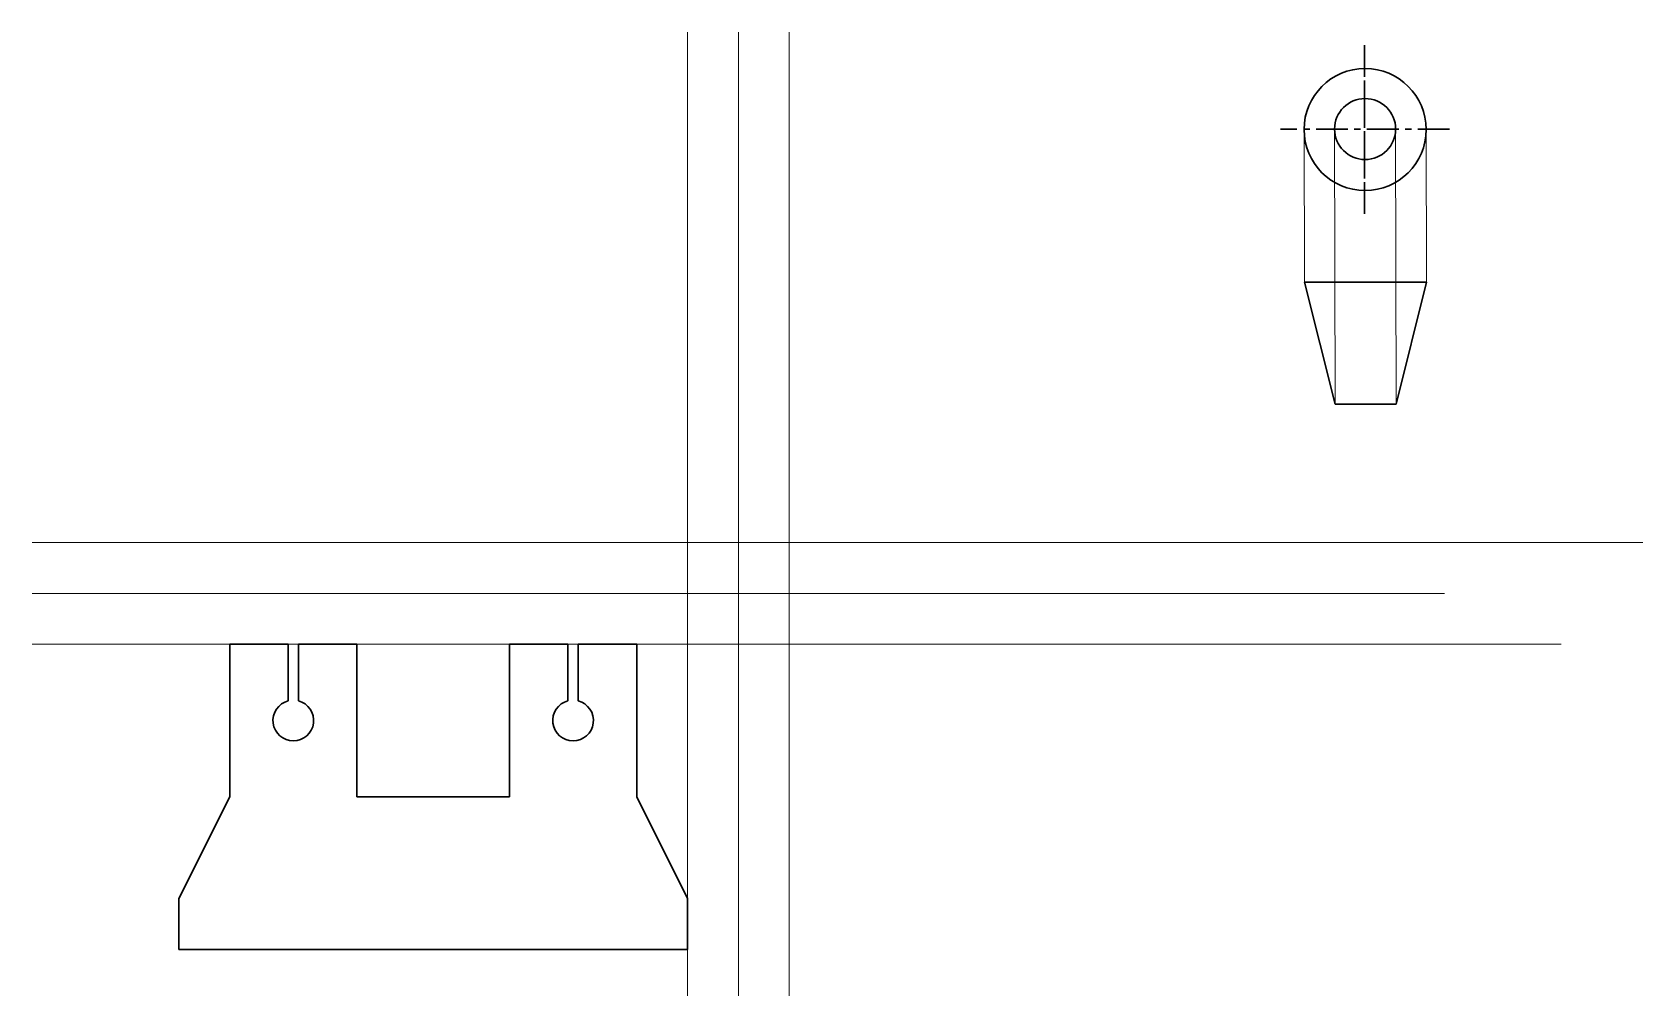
# Paper-space layout 'Dual Bearing housing (2)' of a CAD drawing. Header units: inches. Extents: x 6 to 323, y 5 to 195.
import ezdxf

# ---------------------------------------------------------------- set-up
doc = ezdxf.new("R2010")
doc.units = ezdxf.units.IN
doc.header["$LTSCALE"] = 5
doc.header["$MEASUREMENT"] = 0
doc.linetypes.add('CENTER', pattern=[2, 1.25, -0.25, 0.25, -0.25])

psp = doc.layouts.new('Dual Bearing housing (2)')

# ---------------------------------------------------------------- linework, layer by layer
at = {"color": 85, "linetype": 'ByBlock', "lineweight": 0, "true_color": 0x58ba48}
for p, q in [((135.19, 5.11), (135.19, 194.62)), ((155.19, 5.11), (155.19, 194.62)), ((6.36, 94.24), (322.98, 94.24)), ((6.36, 74.24), (306.9, 74.24))]:
    psp.add_line(p, q, dxfattribs=at)
at = {"color": 18, "linetype": 'ByBlock', "lineweight": 0, "true_color": 0x000000}
for p, q in [((145.19, 5.11), (145.19, 194.62)), ((6.36, 84.24), (284.01, 84.24))]:
    psp.add_line(p, q, dxfattribs=at)
at = {"color": 18, "linetype": 'CENTER', "lineweight": 30, "true_color": 0x000000}
for p, q in [((268.3, 158.88), (268.3, 192.09)), ((268.3, 192.09), (268.3, 158.88)), ((285, 175.57), (251.78, 175.57))]:
    psp.add_line(p, q, dxfattribs=at)
at = {"color": 85, "linetype": 'Continuous', "lineweight": 0, "true_color": 0x58ba48}
for p, q in [((256.39, 175.57), (256.48, 145.48)), ((262.39, 175.57), (262.48, 121.48)), ((274.39, 175.57), (274.48, 121.48)), ((280.39, 175.57), (280.48, 145.48))]:
    psp.add_line(p, q, dxfattribs=at)
at = {"color": 18, "linetype": 'Continuous', "lineweight": 30, "true_color": 0x000000}
for p, q in [((256.48, 145.48), (280.48, 145.48)), ((262.48, 121.48), (256.48, 145.48)), ((274.48, 121.48), (280.48, 145.48)), ((262.48, 121.48), (274.48, 121.48))]:
    psp.add_line(p, q, dxfattribs=at)
at = {"color": 18, "lineweight": 30, "true_color": 0x000000}
for p, q in [((45.19, 74.24), (56.69, 74.24)), ((45.19, 74.24), (45.19, 44.24)), ((56.69, 74.24), (56.69, 63.12)), ((58.69, 74.24), (58.69, 63.12)), ((58.69, 74.24), (70.19, 74.24)), ((70.19, 44.24), (70.19, 74.24)), ((100.19, 44.24), (100.19, 74.24)), ((100.19, 74.24), (111.69, 74.24)), ((111.69, 74.24), (111.69, 63.12)), ((113.69, 74.24), (113.69, 63.12)), ((113.69, 74.24), (125.19, 74.24)), ((125.19, 74.24), (125.19, 44.24)), ((45.19, 44.24), (35.19, 24.24)), ((70.19, 44.24), (100.19, 44.24)), ((125.19, 44.24), (135.19, 24.24)), ((35.19, 14.24), (35.19, 24.24)), ((135.19, 24.24), (135.19, 14.24)), ((135.19, 14.24), (35.19, 14.24))]:
    psp.add_line(p, q, dxfattribs=at)
at = {"color": 18, "linetype": 'Continuous', "lineweight": 30, "true_color": 0x000000}
for centre, radius in [((268.39, 175.48), 12), ((268.39, 175.57), 6)]:
    psp.add_circle(centre, radius, dxfattribs=at)
at = {"color": 18, "lineweight": 30, "true_color": 0x000000}
for centre in [(57.69, 59.24), (112.69, 59.24)]:
    psp.add_arc(centre, 4, 104.4775, 75.5225, dxfattribs=at)

doc.saveas('drawing.dxf')
